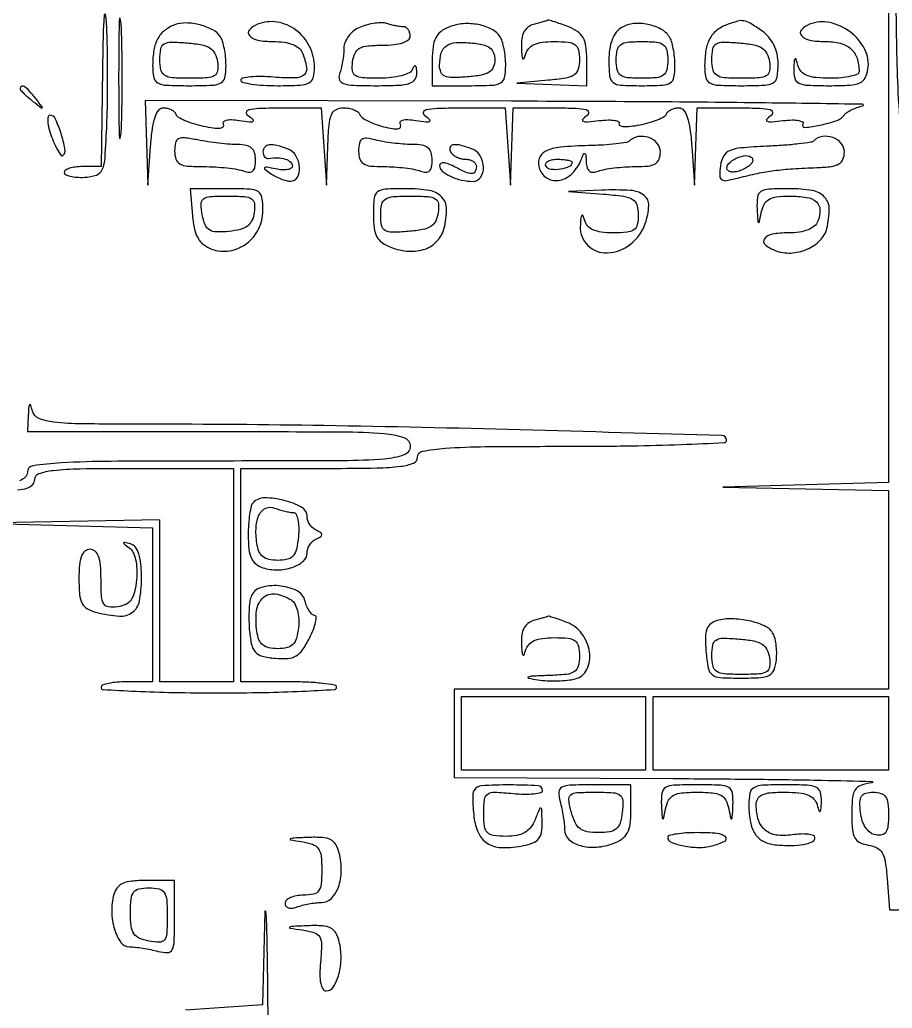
# Model space of a CAD drawing. Extents: x 23 to 255, y 40 to 184.
# Drawn here: x 40.52 to 50.55, y 95.82 to 107.18 of the extents above; entities that cross this region are included whole.
import ezdxf

# ---------------------------------------------------------------- set-up
doc = ezdxf.new("R2010")
doc.units = 0
doc.header["$MEASUREMENT"] = 0

msp = doc.modelspace()

# ---------------------------------------------------------------- linework, layer by layer
for points in [[(207.919475, 175.632891, 0.000007), (191.762556, 175.634099, 0.00002), (173.0434, 175.634494, 0.000013), (151.49745, 175.633531)], [(50.9292, 109.508497, -0.00063), (50.926167, 107.101427, -0.010876), (50.907076, 106.314987, -0.029665), (50.865764, 105.924241, -0.366772), (50.76, 105.8346, -0.383678), (50.650498, 105.933132, -0.0178), (50.612673, 106.474388, -0.008089), (50.593765, 107.524881, -0.000455), (50.5908, 110.7837, -0.000854)], [(50.5062, 107.360171), (50.5062, 101.863941), (49.55445, 101.836955), (48.6027, 101.809968), (49.55445, 101.791884), (50.5062, 101.7738), (50.5062, 100.6317), (50.5062, 99.4896), (48.0105, 99.4896), (45.5148, 99.4896), (45.5148, 98.982), (45.5148, 98.4744), (48.03165, 98.461724, -0.001358), (48.981294, 98.454362, -0.002627), (49.740834, 98.442419, -0.001819), (50.314965, 98.428285, -0.914464), (50.31585, 98.413805, 0.046359), (50.187075, 98.381882, 0.167571), (50.121683, 98.330319, 0.123085), (50.090807, 98.239017, 0.020293), (50.0832, 98.051665, 0.020511), (50.090463, 97.87469, 0.103217), (50.118415, 97.780242, 0.162018), (50.174928, 97.726946, 0.073579), (50.27355, 97.697734, -0.082798), (50.372226, 97.666528, -0.148332), (50.432962, 97.6081, -0.090757), (50.468593, 97.503812, -0.018998), (50.489914, 97.31115), (50.515929, 96.9516), (52.795264, 96.9516)], [(40.495804, 101.779932, 0.063857), (40.608, 101.802, 0.12648), (40.669532, 101.841734, 0.188641), (40.6926, 101.9007, -0.32143), (40.740689, 101.967776, -0.054088), (40.9041, 102.0041, -0.024158), (41.210295, 102.023216, -0.003511), (41.8347, 102.0276), (42.9768, 102.0276), (42.9768, 100.8009), (42.9768, 99.5742), (42.5538, 99.5742), (42.1308, 99.5742), (42.1308, 100.5048), (42.1308, 101.4354), (41.09445, 101.417208), (40.0581, 101.399016), (41.05215, 101.372223), (42.0462, 101.34543), (42.0462, 100.459815), (42.0462, 99.5742), (41.7501, 99.5742, 0.020189), (41.636608, 99.569615, 0.032598), (41.540979, 99.555562, 0.034996), (41.471245, 99.535429, 0.314762), (41.454, 99.51075, 0.398079), (41.478326, 99.485038, 0.00214), (41.85162, 99.465938, 0.007317), (42.288572, 99.451861, 0.004393), (42.8076, 99.4473, 0.004393), (43.326628, 99.451861, 0.007317), (43.76358, 99.465938, 0.00214), (44.136874, 99.485038, 0.398079), (44.1612, 99.51075, 0.367105), (44.139836, 99.535927, 0.01215), (43.999667, 99.555562, 0.017892), (43.822133, 99.569633, 0.010829), (43.6113, 99.5742), (43.0614, 99.5742), (43.0614, 100.8009), (43.0614, 102.0276), (44.0766, 102.0276, 0.004073), (44.627353, 102.032086, 0.027022), (44.90145, 102.051394, 0.062466), (45.046691, 102.088344, 0.308488), (45.0918, 102.1545, -0.360552), (45.150397, 102.225196, -0.028836), (45.40905, 102.258739, -0.015765), (45.875448, 102.277303, -0.002063), (46.8684, 102.2814, 0.003742), (47.549629, 102.286498, 0.006235), (48.123124, 102.302238, 0.001558), (48.617483, 102.323519, 0.400764), (48.645, 102.352337, 0.405901), (48.593911, 102.404901, 0.000242), (46.271154, 102.469911, 0.002868), (44.01443, 102.519028, 0.004007), (41.996307, 102.5352, -0.002736), (41.238859, 102.539345, -0.024984), (40.909829, 102.559409, -0.066069), (40.738574, 102.601827, -0.239538), (40.666317, 102.68325, 0.01159), (40.646016, 102.75417, 0.541772), (40.633917, 102.757595, 0.197309), (40.623905, 102.737588, 0.005718), (40.617814, 102.64095), (40.608, 102.4506), (42.8076, 102.4506, -0.001129), (44.230025, 102.447387, -0.018066), (44.7111, 102.427823, -0.064339), (44.936376, 102.380919, -0.319507), (45.0072, 102.2814, -0.319507), (44.936376, 102.181881, -0.064339), (44.7111, 102.134977, -0.018066), (44.230025, 102.115413, -0.001129), (42.8076, 102.1122, 0.001615), (41.568829, 102.1082, 0.012793), (40.99575, 102.08983, 0.020426), (40.670996, 102.057746, 0.373972), (40.608, 101.9853, -0.200296), (40.583038, 101.925487, -0.122766), (40.51635, 101.885895, -0.058865)], [(43.381414, 94.77315, 0.000912), (43.372576, 95.950626, 0.002848), (43.360671, 96.74296, 0.021395), (43.348442, 96.935268, 0.936619), (43.336618, 96.934785), (43.31021, 95.860469), (42.868555, 95.829484), (42.4269, 95.798499)]]:
    msp.add_lwpolyline(points, format="xyb")
for points in [[(41.47057, 106.61715), (41.454, 105.4962), (41.2425, 105.4962, 0.029678), (41.161469, 105.491386, 0.046247), (41.093128, 105.476741, 0.058466), (41.045488, 105.455447, 0.264327), (41.031, 105.429956, 0.286871), (41.04655, 105.405084, 0.054011), (41.099341, 105.386089, 0.04316), (41.174496, 105.374636, 0.026908), (41.26365, 105.373642, 0.070261), (41.401427, 105.399133, 0.216729), (41.469087, 105.462176, 0.082809), (41.50058, 105.59753, 0.005627), (41.521231, 105.993487, 0.006905), (41.528662, 106.268195, 0.004281), (41.53017, 106.590899, 0.004294), (41.526193, 106.909557, 0.007726), (41.516651, 107.170751, 0.060644), (41.503923, 107.243538, 0.827144), (41.490941, 107.242162, 0.014267), (41.47876, 107.018931, 0.0028)], [(41.65682, 106.5114, 0.001979), (41.658561, 106.071541, 0.009912), (41.665396, 105.825215, 0.86651), (41.675407, 105.824258, 0.04765), (41.686016, 105.89805, 0.00749), (41.695118, 106.177273, 0.004402), (41.69806, 106.5114, 0.004402), (41.695118, 106.845527, 0.00749), (41.686016, 107.12475, 0.04765), (41.675407, 107.198542, 0.86651), (41.665396, 107.197585, 0.009912), (41.658561, 106.951259, 0.001979)], [(43.25175, 107.132171, 0.110709), (43.159069, 107.068212, 0.390223), (43.158928, 107.002047, 0.165966), (43.254825, 106.949672, 0.042765), (43.433049, 106.9344, -0.033975), (43.558605, 106.925858, -0.060254), (43.658815, 106.899606, -0.078209), (43.730605, 106.857285, -0.129622), (43.771449, 106.800581, -0.047387), (43.817602, 106.634917, -0.26881), (43.78756, 106.552157, -0.175487), (43.686433, 106.515248, -0.020474), (43.4421, 106.524641, 0.015733), (43.29614, 106.531638, 0.026241), (43.173231, 106.527207, 0.024645), (43.080907, 106.514406, 0.360427), (43.0614, 106.49086, 0.348484), (43.081392, 106.465659, 0.019804), (43.185656, 106.445618, 0.02335), (43.322235, 106.431416, 0.01423), (43.4844, 106.4268, 0.010324), (43.741558, 106.43211, 0.105983), (43.84395, 106.458525, 0.217022), (43.892165, 106.518181, 0.063163), (43.9074, 106.6383, 0.115715), (43.851368, 106.877169, 0.116626), (43.695051, 107.06541, 0.122488), (43.477734, 107.157756, 0.136229)], [(46.42425, 107.129883, 0.103853), (46.36083, 107.098258, 0.105553), (46.315922, 107.043949, 0.085352), (46.290912, 106.965955, 0.045866), (46.286014, 106.864747, 0.010214), (46.291976, 106.771328, 0.118014), (46.303415, 106.736706, 0.602931), (46.317492, 106.737671, 0.040433), (46.334517, 106.78635, -0.115727), (46.36992, 106.853362, -0.108169), (46.43221, 106.899626, -0.075773), (46.527446, 106.926196, -0.030212), (46.663103, 106.9344, -0.022499), (46.823893, 106.927161, -0.133097), (46.902178, 106.898174, -0.186793), (46.941112, 106.839034, -0.05327), (46.953, 106.727764, -0.066329), (46.937971, 106.614972, -0.181757), (46.891734, 106.55082, -0.108167), (46.796673, 106.513819, -0.01647), (46.59345, 106.488745), (46.2339, 106.45636), (46.63575, 106.44158), (47.0376, 106.4268), (47.0376, 106.724994, 0.030606), (47.027963, 106.882285, 0.099248), (46.995206, 106.981052, 0.118891), (46.930811, 107.04952, 0.054064), (46.820593, 107.105694, 0.005931), (46.736288, 107.136607, 0.009189), (46.662736, 107.161081, 0.00412), (46.600156, 107.18007, 0.214885), (46.587943, 107.178386, -0.065352), (46.576379, 107.173086, -0.0028), (46.533405, 107.16009, -0.004751), (46.482106, 107.145419, -0.003362)], [(48.645, 107.126536, 0.077554), (48.529624, 107.060702, 0.100809), (48.451735, 106.967576, 0.083721), (48.407405, 106.837535, 0.039), (48.392495, 106.65945, 0.048804), (48.405124, 106.522512, 0.222875), (48.450869, 106.459518, 0.116655), (48.549412, 106.432046, 0.009905), (48.8142, 106.4268, 0.009769), (49.083601, 106.432064, 0.123869), (49.180121, 106.4604, 0.222514), (49.22495, 106.525806, 0.040765), (49.2372, 106.675803, 0.052863), (49.224988, 106.790982, 0.061953), (49.188893, 106.894668, 0.063804), (49.129641, 106.983898, 0.061619), (49.049176, 107.056503, 0.01386), (48.916048, 107.144352, 0.096297), (48.843427, 107.171984, 0.11243), (48.770635, 107.16817, 0.021868)], [(49.59675, 107.132171, 0.110709), (49.504069, 107.068212, 0.390223), (49.503928, 107.002047, 0.165966), (49.599825, 106.949672, 0.042765), (49.778049, 106.9344, -0.059407), (49.952272, 106.913626, -0.122526), (50.073131, 106.850523, -0.13417), (50.143615, 106.742712, -0.078229), (50.1678, 106.589081, -0.304349), (50.147586, 106.558948, -0.03985), (50.070217, 106.534219, -0.035393), (49.962922, 106.517018, -0.022053), (49.835603, 106.5114, -0.02337), (49.674712, 106.518924, -0.071706), (49.568906, 106.544439, -0.112701), (49.502337, 106.590399, -0.122222), (49.464717, 106.65945, 0.01159), (49.444416, 106.73037, 0.541772), (49.432317, 106.733795, 0.197309), (49.422305, 106.713788, 0.005718), (49.416214, 106.61715, 0.080111), (49.427596, 106.512529, 0.219781), (49.474368, 106.457104, 0.099038), (49.576994, 106.432017, 0.01058), (49.823516, 106.4268, 0.012768), (50.061514, 106.432879, 0.088279), (50.174832, 106.459074, 0.171767), (50.236003, 106.515321, 0.084139), (50.26966, 106.61715, 0.15707), (50.233052, 106.843613, 0.111883), (50.067371, 107.042448, 0.110494), (49.830225, 107.152118, 0.150266)], [(42.3, 107.12569, 0.078346), (42.184742, 107.060573, 0.101297), (42.106821, 106.967733, 0.083892), (42.062425, 106.837678, 0.03902), (42.047495, 106.65945, 0.048804), (42.060124, 106.522512, 0.222875), (42.105869, 106.459518, 0.116655), (42.204412, 106.432046, 0.009905), (42.4692, 106.4268, 0.009905), (42.733988, 106.432046, 0.116655), (42.832531, 106.459518, 0.222875), (42.878276, 106.522512, 0.048804), (42.890905, 106.65945, 0.023604), (42.885835, 106.75544, 0.022926), (42.871732, 106.851474, 0.023545), (42.851506, 106.934576, 0.074313), (42.827455, 106.986448, 0.124518), (42.73868, 107.06759, 0.05873), (42.59323, 107.124915, 0.05766), (42.433393, 107.147913, 0.096701)], [(44.43615, 107.101036, 0.067282), (44.362695, 107.059283, 0.063143), (44.301165, 106.998734, 0.066994), (44.259846, 106.928782, 0.10027), (44.2458, 106.859445, -0.025531), (44.242073, 106.786509, -0.017021), (44.230716, 106.7036, -0.017157), (44.214151, 106.623728, -0.031912), (44.194449, 106.560619, 0.189111), (44.194942, 106.494018, 0.224458), (44.240629, 106.451627, 0.068043), (44.358789, 106.431281, 0.008661), (44.617449, 106.4268, 0.010092), (44.875683, 106.432013, 0.066654), (45.002601, 106.454253, 0.168651), (45.063975, 106.50002, 0.16163), (45.085121, 106.57485, 0.021021), (45.080196, 106.631242, 0.185333), (45.068509, 106.652857, 0.449116), (45.053613, 106.650824, 0.051902), (45.035771, 106.61715, -0.185318), (44.997032, 106.575567, -0.045738), (44.908259, 106.541858, -0.039795), (44.790496, 106.518973, -0.028105), (44.655866, 106.5114, -0.014338), (44.460994, 106.516989, -0.123888), (44.378707, 106.542793, -0.231163), (44.344131, 106.597206, -0.063284), (44.345666, 106.70175, -0.072558), (44.374515, 106.799878, -0.160099), (44.427048, 106.85646, -0.104829), (44.519492, 106.884661, -0.021803), (44.690005, 106.8921, 0.025389), (44.822898, 106.898852, 0.05511), (44.922696, 106.920295, 0.084294), (44.985691, 106.953891, 0.232348), (45.007255, 106.99785, 0.071788), (45.001402, 107.038262, 0.086895), (44.984398, 107.072536, 0.100332), (44.959147, 107.09545, 0.13504), (44.929519, 107.1036, -0.033913), (44.891861, 107.106157, -0.01411), (44.841561, 107.114472, -0.013884), (44.787997, 107.126438, -0.017454), (44.739169, 107.14061, 0.080479), (44.682671, 107.14954, 0.031515), (44.603681, 107.144252, 0.030191), (44.517301, 107.127619, 0.032993)], [(45.45135, 107.100175, 0.069844), (45.358834, 107.04744, 0.111221), (45.300982, 106.977591, 0.087183), (45.27027, 106.87698, 0.030595), (45.261, 106.725626), (45.261, 106.4268), (45.684, 106.4268, 0.009905), (45.948788, 106.432046, 0.116655), (46.047331, 106.459518, 0.222875), (46.093076, 106.522512, 0.048804), (46.105705, 106.65945, 0.023604), (46.100635, 106.75544, 0.022926), (46.086532, 106.851474, 0.023545), (46.066306, 106.934576, 0.074313), (46.042255, 106.986448, 0.127402), (45.943542, 107.07565, 0.072943), (45.791005, 107.128883, 0.067503), (45.616057, 107.138574, 0.074927)], [(47.43945, 107.096132, 0.099126), (47.376162, 107.040453, 0.069576), (47.329475, 106.957522, 0.057497), (47.300831, 106.849385, 0.036034), (47.2914, 106.718696, 0.024903), (47.300542, 106.53526, 0.207159), (47.340134, 106.464166, 0.152683), (47.425999, 106.432717, 0.012019), (47.6721, 106.4268, 0.012281), (47.905446, 106.432532, 0.125895), (47.996969, 106.460803, 0.214369), (48.039914, 106.523793, 0.045432), (48.051505, 106.65945, 0.023604), (48.046435, 106.75544, 0.022926), (48.032332, 106.851474, 0.023545), (48.012106, 106.934576, 0.074313), (47.988055, 106.986448, 0.123361), (47.889046, 107.077359, 0.075135), (47.738908, 107.131708, 0.073647), (47.575968, 107.139911, 0.107206)], [(42.792334, 106.70175, -0.064285), (42.793663, 106.597015, -0.232738), (42.758539, 106.542583, -0.121927), (42.674871, 106.516906, -0.013777), (42.475084, 106.5114, -0.015495), (42.273047, 106.517663, -0.125554), (42.185567, 106.545857, -0.203325), (42.143422, 106.60641, -0.05176), (42.1308, 106.728007, -0.04443), (42.141721, 106.85067, -0.216483), (42.180363, 106.906672, -0.140733), (42.259925, 106.927904, -0.015936), (42.44805, 106.918357, -0.024614), (42.612332, 106.896579, -0.09543), (42.707611, 106.859482, -0.139488), (42.762733, 106.798139, -0.078602)], [(47.9682, 106.7229, -0.050766), (47.956469, 106.607656, -0.189121), (47.91744, 106.547657, -0.13443), (47.838388, 106.518533, -0.021436), (47.6721, 106.5114, -0.021436), (47.505812, 106.518533, -0.13443), (47.42676, 106.547657, -0.189121), (47.387731, 106.607656, -0.050766), (47.376, 106.7229, -0.050766), (47.387731, 106.838144, -0.189121), (47.42676, 106.898143, -0.13443), (47.505812, 106.927267, -0.021436), (47.6721, 106.9344, -0.021436), (47.838388, 106.927267, -0.13443), (47.91744, 106.898143, -0.189121), (47.956469, 106.838144, -0.050766)], [(49.137334, 106.70175, -0.064285), (49.138663, 106.597015, -0.232738), (49.103539, 106.542583, -0.121927), (49.019871, 106.516906, -0.013777), (48.820084, 106.5114, -0.015495), (48.618047, 106.517663, -0.125554), (48.530567, 106.545857, -0.203325), (48.488422, 106.60641, -0.05176), (48.4758, 106.728007, -0.04443), (48.486721, 106.85067, -0.216483), (48.525363, 106.906672, -0.140733), (48.604925, 106.927904, -0.015936), (48.79305, 106.918357, -0.024614), (48.957332, 106.896579, -0.09543), (49.052611, 106.859482, -0.139488), (49.107733, 106.798139, -0.078602)], [(45.9801, 106.7229, -0.098171), (45.963297, 106.638147, -0.158097), (45.916012, 106.582576, -0.095417), (45.825186, 106.548191, -0.022274), (45.66285, 106.527443, -0.017258), (45.492009, 106.519226, -0.103635), (45.405166, 106.536196, -0.199781), (45.36118, 106.580936, -0.095928), (45.3456, 106.661393, -0.068457), (45.365083, 106.803028, -0.177305), (45.424433, 106.885399, -0.138114), (45.534766, 106.922082, -0.036048), (45.723259, 106.917259, -0.033932), (45.847124, 106.896573, -0.103991), (45.9237, 106.86047, -0.142838), (45.965484, 106.80426, -0.089107)], [(40.5234, 106.394859, 0.184603), (40.530265, 106.376898, 0.013803), (40.56689, 106.338193, 0.017649), (40.614734, 106.293613, 0.012436), (40.67145, 106.246809, 0.001576), (40.767006, 106.172354, 0.377591), (40.7772, 106.173, 0.377591), (40.777846, 106.183194, 0.001576), (40.703391, 106.27875, 0.017685), (40.628023, 106.368152, 0.065617), (40.571951, 106.415761, 0.241985), (40.539761, 106.418928, 0.307699)], [(41.97725, 105.77115), (41.992899, 105.2847), (42.023971, 105.72885, -0.01593), (42.04442, 105.929231, -0.046295), (42.075597, 106.064775, -0.077758), (42.11718, 106.14587, -0.239895), (42.170471, 106.173, -0.059647), (42.21671, 106.167464, -0.059859), (42.260277, 106.151171, -0.065709), (42.294781, 106.127123, -0.117583), (42.3141, 106.098689, 0.17381), (42.34187, 106.066175, 0.027718), (42.417892, 106.028101, 0.027887), (42.516432, 105.99178, 0.021198), (42.627834, 105.962742, 0.017428), (42.744861, 105.941719, 0.056769), (42.823465, 105.939402, 0.165049), (42.859174, 105.954968, 0.361104), (42.863044, 105.982532, -0.29334), (42.863531, 106.011017, -0.186931), (42.891556, 106.030747, -0.07433), (42.9537, 106.036697, -0.026317), (43.04281, 106.027256, 0.008051), (43.162362, 106.010155, 0.151695), (43.199245, 106.01668, 0.52438), (43.201728, 106.035873, 0.029266), (43.146, 106.080481, -0.254229), (43.126363, 106.120479, -0.330787), (43.151212, 106.15118, -0.054563), (43.264585, 106.167436, -0.007678), (43.501129, 106.171705), (43.983158, 106.173), (44.014229, 105.72885), (44.045301, 105.2847), (44.06095, 105.72885, -0.011626), (44.075201, 105.972294, -0.074903), (44.103358, 106.091876, -0.170383), (44.154986, 106.150943, -0.129458), (44.23875, 106.173, -0.045113), (44.302873, 106.167203, -0.052579), (44.361552, 106.149986, -0.060468), (44.406633, 106.124696, -0.149411), (44.4291, 106.094655, 0.15689), (44.455429, 106.060502, 0.032976), (44.521064, 106.021437, 0.031561), (44.606602, 105.984478, 0.025353), (44.702568, 105.955417, 0.018759), (44.805414, 105.933943, 0.072929), (44.870277, 105.932469, 0.238691), (44.896109, 105.949821, 0.272528), (44.895479, 105.979241, -0.260159), (44.894111, 106.009917, -0.213782), (44.91987, 106.030965, -0.080693), (44.980998, 106.037272, -0.024996), (45.07321, 106.027256, 0.008051), (45.192762, 106.010155, 0.151695), (45.229645, 106.01668, 0.52438), (45.232128, 106.035873, 0.029266), (45.1764, 106.080481, -0.302176), (45.161105, 106.120223, -0.289085), (45.191744, 106.15105, -0.048566), (45.317866, 106.167355, -0.007261), (45.573829, 106.171705), (46.098158, 106.173), (46.129229, 105.72885), (46.160301, 105.2847), (46.17595, 105.72885), (46.1916, 106.173), (46.67805, 106.171705, -0.007692), (46.915566, 106.167417, -0.0534), (47.03058, 106.151194, -0.322693), (47.056276, 106.120667, -0.264145), (47.0376, 106.08111, 0.052908), (46.989875, 106.039343, 0.528003), (46.994838, 106.017703, 0.11563), (47.044497, 106.010526, 0.00866), (47.181182, 106.024798, -0.021678), (47.282117, 106.032687, -0.046739), (47.359861, 106.028114, -0.090978), (47.403686, 106.012925, -0.425535), (47.409627, 105.989766, 0.459063), (47.416409, 105.968382, 0.086639), (47.461939, 105.957719, 0.042999), (47.542437, 105.960032, 0.019481), (47.646744, 105.976184, 0.021056), (47.755705, 106.002237, 0.02781), (47.852182, 106.035542, 0.027579), (47.926759, 106.070939, 0.175607), (47.9541, 106.10181, -0.119968), (47.973387, 106.129059, -0.064059), (48.007923, 106.152088, -0.05807), (48.051488, 106.167702, -0.057097), (48.097729, 106.173, -0.239895), (48.15102, 106.14587, -0.077758), (48.192603, 106.064775, -0.046295), (48.22378, 105.929231, -0.01593), (48.244229, 105.72885), (48.275301, 105.2847), (48.29095, 105.72885), (48.3066, 106.173), (48.79305, 106.171705, -0.007692), (49.030566, 106.167417, -0.0534), (49.14558, 106.151194, -0.322693), (49.171276, 106.120667, -0.264145), (49.1526, 106.08111, 0.052908), (49.104875, 106.039343, 0.528003), (49.109838, 106.017703, 0.11563), (49.159497, 106.010526, 0.00866), (49.296182, 106.024798, -0.023191), (49.396926, 106.032366, -0.050747), (49.474015, 106.026744, -0.10284), (49.516288, 106.0099, -0.405293), (49.521744, 105.985101, 0.612609), (49.544942, 105.946897, 0.036421), (49.717185, 105.9724, 0.027095), (49.914624, 106.027891, 0.161973), (49.9986, 106.091639, -0.100341), (50.026029, 106.118261, -0.028311), (50.078177, 106.147694, -0.027321), (50.142227, 106.174971, -0.025793), (50.2101, 106.1957, 0.877949), (50.208099, 106.213015, 0.00047), (49.093248, 106.228438, 0.001689), (47.772929, 106.241001, 0.000951), (46.17045, 106.247786), (41.9616, 106.2576)], [(40.886477, 105.837829, 0.015944), (40.92527, 105.744204, 0.029321), (40.963594, 105.671183, 0.034094), (40.996985, 105.623419, 0.445951), (41.016189, 105.622389, 0.248764), (41.039836, 105.699443, 0.029739), (40.994363, 105.878034, 0.029121), (40.928642, 106.048993, 0.294486), (40.867537, 106.0884, 0.356589), (40.845379, 106.070295, 0.069137), (40.841899, 106.014795, 0.046309), (40.855612, 105.933941, 0.025098)], [(42.3, 105.675975, 0.080977), (42.315279, 105.58225, 0.189897), (42.360148, 105.52882, 0.106976), (42.449995, 105.502614, 0.017666), (42.631481, 105.4962, -0.013799), (42.768203, 105.492426, -0.013682), (42.904898, 105.481116, -0.013659), (43.023775, 105.464699, -0.050508), (43.096781, 105.444849, 0.076984), (43.158437, 105.43153, 0.207384), (43.199665, 105.446575, 0.16083), (43.223558, 105.491048, 0.043546), (43.2306, 105.571749, 0.066454), (43.219404, 105.655613, 0.145948), (43.18561, 105.710087, 0.132085), (43.124816, 105.740436, 0.050135), (43.029675, 105.75, -0.019329), (42.933974, 105.753701, -0.008961), (42.810112, 105.765532, -0.008862), (42.680281, 105.782621, -0.0122), (42.564375, 105.802875, 0.019129), (42.415748, 105.82673, 0.143067), (42.346032, 105.815242, 0.22855), (42.310714, 105.771017, 0.056187)], [(44.415, 105.675267, 0.075641), (44.428904, 105.583882, 0.180517), (44.470306, 105.530447, 0.115902), (44.551202, 105.50331, 0.023225), (44.704181, 105.4962, -0.015647), (44.824711, 105.492427, -0.014556), (44.947724, 105.481116, -0.014716), (45.056439, 105.464659, -0.046719), (45.127181, 105.444849, 0.076984), (45.188837, 105.43153, 0.207384), (45.230065, 105.446575, 0.16083), (45.253958, 105.491048, 0.043546), (45.261, 105.571749, 0.069772), (45.248805, 105.658711, 0.160164), (45.212108, 105.712783, 0.126859), (45.143691, 105.742075, 0.036815), (45.02835, 105.751155, -0.017627), (44.925397, 105.755298, -0.011811), (44.808126, 105.766956, -0.011903), (44.69492, 105.783661, -0.022884), (44.60535, 105.803322, 0.036755), (44.506906, 105.822088, 0.178633), (44.452608, 105.808877, 0.199953), (44.423497, 105.764821, 0.047336)], [(47.529867, 105.791067, -0.160468), (47.494922, 105.77344, -0.009131), (47.373604, 105.757494, -0.013216), (47.225904, 105.744761, -0.009261), (47.059039, 105.737907, 0.017453), (46.734319, 105.719239, 0.088432), (46.560162, 105.671276, 0.212369), (46.489217, 105.588257, 0.165235), (46.493886, 105.468286, 0.176543), (46.588621, 105.359374, 0.185775), (46.728901, 105.339883, 0.143207), (46.874656, 105.422137, 0.102559), (46.975936, 105.5808, -0.01404), (47.001365, 105.642347, -0.438556), (47.015352, 105.647049, -0.252912), (47.026124, 105.630357, -0.008791), (47.030921, 105.550599, 0.058962), (47.041797, 105.483321, 0.163309), (47.068591, 105.444309, 0.180356), (47.11145, 105.431597, 0.074605), (47.171419, 105.444849, -0.046719), (47.242161, 105.464659, -0.014716), (47.350876, 105.481116, -0.014556), (47.473889, 105.492427, -0.015647), (47.594419, 105.4962, 0.023592), (47.744257, 105.503274, 0.109191), (47.826302, 105.529725, 0.175722), (47.868853, 105.580913, 0.086621), (47.8836, 105.6654, 0.17939), (47.847141, 105.76375, 0.130594), (47.750073, 105.83031, 0.124866), (47.629182, 105.841574, 0.158779)], [(49.647143, 105.793343, -0.162292), (49.612707, 105.776126, -0.006372), (49.470662, 105.757685, -0.010725), (49.299478, 105.74139, -0.007311), (49.104293, 105.729893, 0.009479), (48.807799, 105.711137, 0.079411), (48.677833, 105.679247, 0.17265), (48.610338, 105.617489, 0.087053), (48.574223, 105.50634, 0.030413), (48.565034, 105.391258, 0.258223), (48.588427, 105.347031, 0.194103), (48.643999, 105.33603, 0.017314), (48.785723, 105.368115, -0.013306), (48.999211, 105.418249, -0.018459), (49.192994, 105.450941, -0.016334), (49.405778, 105.471764, -0.007717), (49.68135, 105.485403, 0.020773), (49.847047, 105.497947, 0.100076), (49.936444, 105.527234, 0.171413), (49.982393, 105.580135, 0.094194), (49.9986, 105.6654, 0.17941), (49.962332, 105.763221, 0.128599), (49.865507, 105.830164, 0.123863), (49.745313, 105.842546, 0.161785)], [(43.3152, 105.6654, 0.075146), (43.319972, 105.633828, 0.101574), (43.333838, 105.608594, 0.119953), (43.354486, 105.593631, 0.137085), (43.37865, 105.590818, -0.045086), (43.483457, 105.597798, -0.070576), (43.572456, 105.58302, -0.099156), (43.63222, 105.550128, -0.220999), (43.6536, 105.50412, -0.260791), (43.639016, 105.478061, -0.092441), (43.597685, 105.46222, -0.062559), (43.536192, 105.45873, -0.036889), (43.46325, 105.469159, 0.006582), (43.360151, 105.490336, 0.214785), (43.335946, 105.484574, 0.486525), (43.335812, 105.468563, 0.013313), (43.3998, 105.420234, 0.033547), (43.456146, 105.385441, 0.027449), (43.520487, 105.355837, 0.028279), (43.582915, 105.335163, 0.062835), (43.63245, 105.328295, 0.279407), (43.71074, 105.374448, 0.14318), (43.735229, 105.490034, 0.112605), (43.694503, 105.621731, 0.171711), (43.604381, 105.698649, 0.028084), (43.475751, 105.739888, 0.092405), (43.387201, 105.74608, 0.183911), (43.335814, 105.719443, 0.184246)], [(45.4725, 105.6654, 0.08825), (45.501462, 105.633012, 0.053305), (45.545237, 105.605651, 0.051278), (45.596183, 105.587075, 0.061875), (45.646693, 105.5808, -0.067639), (45.693291, 105.574467, -0.08433), (45.73279, 105.555949, -0.09965), (45.759204, 105.528461, -0.142666), (45.7686, 105.4962, -0.127015), (45.753723, 105.43858, -0.275929), (45.715657, 105.416431, -0.104815), (45.643548, 105.432582, -0.015548), (45.509238, 105.499177, 0.033065), (45.444384, 105.528551, 0.076129), (45.392112, 105.539541, 0.146649), (45.35903, 105.531586, 0.266988), (45.3456, 105.508228, 0.223229), (45.37542, 105.444764, 0.063821), (45.4697, 105.385022, 0.055453), (45.597675, 105.341679, 0.053992), (45.733219, 105.327, 0.255942), (45.818791, 105.373874, 0.152608), (45.85009, 105.488902, 0.123478), (45.811985, 105.61997, 0.170562), (45.719381, 105.698649, 0.027589), (45.58739, 105.74111, 0.097798), (45.49903, 105.746516, 0.29967), (45.465187, 105.717061, 0.209456)], [(46.8684, 105.547551, -0.291414), (46.836134, 105.496891, -0.069655), (46.736137, 105.466236, -0.0667), (46.62772, 105.463506, -0.231296), (46.570016, 105.499895, -0.214542), (46.565991, 105.530475, -0.177225), (46.585872, 105.557034, -0.099152), (46.630948, 105.575025, -0.045552), (46.694207, 105.5808, -0.017964), (46.760979, 105.5784, -0.029198), (46.817231, 105.571033, -0.029196), (46.858881, 105.560532, -0.327354)], [(48.861019, 105.476738, -0.042322), (48.80184, 105.449911, -0.052794), (48.743187, 105.435836, -0.062275), (48.693535, 105.435555, -0.168224), (48.662255, 105.450745, -0.362529), (48.656809, 105.511219, -0.109131), (48.729828, 105.57892, -0.082767), (48.840518, 105.621225, -0.19063), (48.926775, 105.605811, -0.207458), (48.944266, 105.580683, -0.16913), (48.93978, 105.54792, -0.099698), (48.910647, 105.511142, -0.048021)], [(42.505247, 104.930827, 0.031166), (42.528636, 104.777941, 0.076926), (42.569311, 104.672341, 0.097955), (42.632792, 104.59945, 0.07632), (42.724853, 104.548358, 0.128859), (42.93156, 104.528034, 0.121743), (43.126677, 104.610664, 0.117744), (43.265441, 104.7776, 0.11528), (43.3152, 104.99055, 0.039265), (43.30323, 105.142744, 0.221667), (43.258867, 105.208536, 0.126039), (43.16335, 105.237091, 0.009936), (42.896245, 105.2424), (42.477289, 105.2424)], [(44.5842, 104.944206, 0.030406), (44.593587, 104.789984, 0.093575), (44.625166, 104.690785, 0.11663), (44.686008, 104.622389, 0.062144), (44.786621, 104.569052, 0.073417), (44.992801, 104.523649, 0.103537), (45.178668, 104.549114, 0.120596), (45.31906, 104.641602, 0.126247), (45.397949, 104.78702, 0.060113), (45.426084, 105.009445, 0.193082), (45.37233, 105.145715, 0.163876), (45.231229, 105.220747, 0.040991), (44.967555, 105.2424, 0.01183), (44.71827, 105.236501, 0.154659), (44.63254, 105.204798, 0.206692), (44.593119, 105.132991, 0.023609)], [(47.22795, 105.180216, -0.013082), (47.461321, 105.155656, -0.101524), (47.564325, 105.119987, -0.190803), (47.613601, 105.056233, -0.070347), (47.6298, 104.941665, -0.053123), (47.617927, 104.830227, -0.186809), (47.579011, 104.771042, -0.133233), (47.500746, 104.74204, -0.022496), (47.339903, 104.7348, -0.030212), (47.204246, 104.743004, -0.075773), (47.10901, 104.769574, -0.108169), (47.04672, 104.815838, -0.115727), (47.011317, 104.88285, 0.03598), (46.994037, 104.933707, 0.601619), (46.9801, 104.934938, 0.123794), (46.968772, 104.901798, 0.009749), (46.962814, 104.808117, 0.214292), (47.049812, 104.589143, 0.207297), (47.273065, 104.504698, 0.156333), (47.539548, 104.604196, 0.142928), (47.710092, 104.843406, 0.069699), (47.750733, 105.047826, 0.249511), (47.69678, 105.164864, 0.149432), (47.540277, 105.222549, 0.02328), (47.2068, 105.225856), (46.8261, 105.211902)], [(48.994921, 105.00975, 0.002047), (49.002413, 104.870047, 0.200802), (49.010929, 104.852595, 0.574721), (49.020779, 104.85589, 0.00362), (49.043105, 104.96745, -0.070086), (49.075735, 105.062644, -0.142602), (49.129367, 105.119816, -0.10539), (49.21737, 105.149374, -0.028515), (49.364991, 105.1578, -0.037653), (49.564408, 105.142761, -0.143398), (49.676394, 105.090669, -0.21374), (49.717527, 105.000839, -0.093942), (49.693723, 104.869334, -0.128539), (49.652752, 104.812197, -0.078891), (49.581084, 104.769666, -0.060682), (49.480926, 104.743353, -0.033936), (49.355049, 104.7348, 0.039286), (49.168343, 104.720107, 0.193628), (49.079522, 104.666915, 0.401296), (49.087294, 104.599368, 0.081828), (49.201623, 104.532427, 0.103181), (49.381206, 104.503303, 0.089785), (49.567289, 104.545688, 0.095203), (49.717844, 104.64712, 0.136383), (49.79696, 104.786267, 0.059881), (49.825262, 105.009186, 0.193051), (49.771595, 105.145629, 0.164132), (49.630548, 105.220731, 0.041003), (49.366755, 105.2424, 0.0115), (49.129356, 105.236939, 0.128981), (49.040005, 105.20905, 0.225157), (49.000153, 105.146709, 0.043861)], [(43.215334, 104.96745, -0.074044), (43.187869, 104.875041, -0.124595), (43.136991, 104.812717, -0.099604), (43.053637, 104.773506, -0.036053), (42.924084, 104.75139, -0.029075), (42.779408, 104.745765, -0.135297), (42.700073, 104.769286, -0.161221), (42.65159, 104.827562, -0.046369), (42.618566, 104.94174, -0.04092), (42.605001, 105.067919, -0.244144), (42.633091, 105.125536, -0.147424), (42.707922, 105.152471, -0.013195), (42.909816, 105.1578, -0.014732), (43.101425, 105.152153, -0.125215), (43.182793, 105.126263, -0.230061), (43.217003, 105.07186, -0.062627)], [(45.330334, 104.96745, -0.078602), (45.300733, 104.871061, -0.139488), (45.245611, 104.809718, -0.09543), (45.150332, 104.772621, -0.024614), (44.98605, 104.750843, -0.015936), (44.797925, 104.741296, -0.140733), (44.718363, 104.762528, -0.216483), (44.679721, 104.81853, -0.04443), (44.6688, 104.941193, -0.05176), (44.681422, 105.06279, -0.203325), (44.723567, 105.123343, -0.125554), (44.811047, 105.151537, -0.015495), (45.013084, 105.1578, -0.013777), (45.212871, 105.152294, -0.121927), (45.296539, 105.126617, -0.232738), (45.331663, 105.072185, -0.064285)], [(43.2024, 101.6328, 0.140573), (43.180401, 101.593107, 0.019373), (43.162568, 101.499379, 0.020971), (43.150126, 101.383926, 0.016354), (43.146, 101.257801, 0.025517), (43.154151, 101.098188, 0.081309), (43.181947, 100.99548, 0.11835), (43.233841, 100.928914, 0.091678), (43.3152, 100.8855, 0.080074), (43.482869, 100.860584, 0.07692), (43.652357, 100.888949, 0.093584), (43.778381, 100.958778, 0.223145), (43.8228, 101.053351, -0.082582), (43.83067, 101.100676, -0.06121), (43.853864, 101.148465, -0.060887), (43.888112, 101.189479, -0.079367), (43.92855, 101.21685, 0.029131), (43.979942, 101.244584, 0.260055), (43.992, 101.2662, 0.260055), (43.979942, 101.287816, 0.029131), (43.92855, 101.31555, -0.076736), (43.888113, 101.342613, -0.060543), (43.853864, 101.382711, -0.061408), (43.830665, 101.429151, -0.085362), (43.8228, 101.474883, 0.274365), (43.760283, 101.580236, 0.062693), (43.559337, 101.659211, 0.060759), (43.336552, 101.687857, 0.200604)], [(43.665879, 101.52, -0.289007), (43.695985, 101.501013, -0.060738), (43.71674, 101.439233, -0.04637), (43.726558, 101.35042, -0.028396), (43.72241, 101.24505, -0.028459), (43.699832, 101.098658, -0.126565), (43.661387, 101.021396, -0.161027), (43.595937, 100.982343, -0.054719), (43.4844, 100.9701, -0.051798), (43.382421, 100.980693, -0.120685), (43.313636, 101.013684, -0.126539), (43.26985, 101.073533, -0.059858), (43.24506, 101.166603, -0.047966), (43.23648, 101.357621, -0.10475), (43.273935, 101.49858, -0.177153), (43.349642, 101.569346, -0.194243), (43.449732, 101.571078, 0.018103), (43.506783, 101.551523, 0.015489), (43.568132, 101.535004, 0.015765), (43.624853, 101.523475, 0.042275)], [(41.777526, 101.115719, -0.128442), (41.820936, 101.064444, -0.055025), (41.850848, 100.979099, -0.046618), (41.865423, 100.870979, -0.034018), (41.862126, 100.749728, -0.030449), (41.839437, 100.605539, -0.097568), (41.800707, 100.516788, -0.130594), (41.738579, 100.463916, -0.076218), (41.64435, 100.435466, -0.064285), (41.539615, 100.434137, -0.232738), (41.485183, 100.469261, -0.121927), (41.459506, 100.552929, -0.013777), (41.454, 100.752716, 0.019691), (41.447574, 100.91581, 0.068704), (41.425054, 101.018469, 0.128696), (41.385195, 101.075606, 0.178275), (41.3271, 101.097, 0.176113), (41.269206, 101.075956, 0.128996), (41.229319, 101.019719, 0.069765), (41.206694, 100.919033, 0.020436), (41.2002, 100.760212, 0.021089), (41.207977, 100.575913, 0.100622), (41.23744, 100.475314, 0.147028), (41.297694, 100.414094, 0.063958), (41.405009, 100.37202, 0.042477), (41.665589, 100.3297, 0.180243), (41.814835, 100.372706, 0.18854), (41.895568, 100.501226, 0.047079), (41.9193, 100.752709, 0.020445), (41.912267, 100.924644, 0.055151), (41.888978, 101.044472, 0.086928), (41.849392, 101.121338, 0.165312), (41.7924, 101.159841, 0.007205), (41.724922, 101.17722, 0.388816), (41.714258, 101.171339, 0.325236), (41.71828, 101.158507, 0.006345)], [(43.179684, 100.555154, 0.062432), (43.163833, 100.490855, 0.017754), (43.155439, 100.388086, 0.017588), (43.154165, 100.270369, 0.01779), (43.161189, 100.153304, 0.030084), (43.185951, 99.995509, 0.136867), (43.229117, 99.914161, 0.14459), (43.306775, 99.869313, 0.034941), (43.454698, 99.844428, 0.039568), (43.600827, 99.841838, 0.118172), (43.695815, 99.87087, 0.111411), (43.770537, 99.941011, 0.033103), (43.850064, 100.077078, 0.019999), (43.89469, 100.176276, 0.038035), (43.921099, 100.259659, 0.054497), (43.928231, 100.317925, 0.418002), (43.910783, 100.3356, -0.192504), (43.881477, 100.347317, -0.055891), (43.849585, 100.385302, -0.047298), (43.820238, 100.440028, -0.035496), (43.798287, 100.5048, 0.220653), (43.700972, 100.62268, 0.09153), (43.496775, 100.677827, 0.092903), (43.288727, 100.6561, 0.232841)], [(43.639224, 100.515475, -0.128667), (43.68134, 100.470255, -0.058144), (43.711439, 100.394407, -0.050883), (43.726617, 100.300323, -0.043008), (43.723824, 100.19952, -0.037039), (43.700032, 100.074259, -0.128935), (43.659575, 100.003304, -0.146835), (43.592926, 99.9665, -0.05329), (43.4844, 99.9549, -0.051798), (43.382421, 99.965493, -0.120685), (43.313636, 99.998484, -0.126539), (43.26985, 100.058333, -0.059858), (43.24506, 100.151403, -0.064739), (43.242298, 100.392719, -0.178669), (43.318314, 100.541828, -0.228865), (43.456854, 100.58404, -0.103057)], [(46.42425, 100.277283, 0.103853), (46.36083, 100.245658, 0.105553), (46.315922, 100.191349, 0.085352), (46.290912, 100.113355, 0.045866), (46.286014, 100.012147, 0.010214), (46.291976, 99.918728, 0.118014), (46.303415, 99.884106, 0.602931), (46.317492, 99.885071, 0.040433), (46.334517, 99.93375, -0.115727), (46.36992, 100.000762, -0.108169), (46.43221, 100.047026, -0.075773), (46.527446, 100.073596, -0.030212), (46.663103, 100.0818, -0.022443), (46.824999, 100.074529, -0.135963), (46.90286, 100.04522, -0.187036), (46.941425, 99.985147, -0.050268), (46.953, 99.8703, -0.058928), (46.939105, 99.752809, -0.19695), (46.894627, 99.691079, -0.11599), (46.802301, 99.659809, -0.015096), (46.59345, 99.646124, 0.002987), (46.410273, 99.638571, 0.087654), (46.364898, 99.628326, 0.742582), (46.366172, 99.61608, 0.010415), (46.476772, 99.597218, 0.025179), (46.583426, 99.586762, 0.018062), (46.703208, 99.585412, 0.018308), (46.817627, 99.592453, 0.036974), (46.906562, 99.607902, 0.224752), (47.039203, 99.716943, 0.148091), (47.068547, 99.91577, 0.122357), (46.981551, 100.126799, 0.144226), (46.810098, 100.257084, 0.006231), (46.729817, 100.286467, 0.009618), (46.659653, 100.309653, 0.004497), (46.60009, 100.327488, 0.213728), (46.587943, 100.325786, -0.065352), (46.576379, 100.320486, -0.0028), (46.533405, 100.30749, -0.004751), (46.482106, 100.292819, -0.003362)], [(48.534567, 100.277984, 0.104634), (48.462078, 100.240983, 0.136775), (48.419125, 100.180623, 0.084884), (48.401758, 100.083672, 0.022751), (48.407667, 99.926645, 0.023195), (48.433038, 99.731801, 0.187974), (48.479057, 99.656315, 0.150625), (48.569358, 99.623076, 0.013426), (48.8142, 99.6165, 0.01414), (49.036518, 99.622788, 0.107193), (49.137024, 99.650618, 0.186486), (49.189878, 99.711079, 0.061673), (49.216816, 99.828, 0.031282), (49.22041, 99.916241, 0.029064), (49.213181, 100.006466, 0.030301), (49.197192, 100.085899, 0.080674), (49.173668, 100.138543, 0.146726), (49.078902, 100.218071, 0.048039), (48.903461, 100.274429, 0.047211), (48.70562, 100.298378, 0.072515)], [(49.137334, 99.84915, -0.064285), (49.138663, 99.744415, -0.232738), (49.103539, 99.689983, -0.121927), (49.019871, 99.664306, -0.013777), (48.820084, 99.6588, -0.015495), (48.618047, 99.665063, -0.125554), (48.530567, 99.693257, -0.203325), (48.488422, 99.75381, -0.05176), (48.4758, 99.875407, -0.04443), (48.486721, 99.99807, -0.216483), (48.525363, 100.054072, -0.140733), (48.604925, 100.075304, -0.015936), (48.79305, 100.065757, -0.024614), (48.957332, 100.043979, -0.09543), (49.052611, 100.006882, -0.139488), (49.107733, 99.945539, -0.078602)], [(45.741366, 98.32635, 0.117669), (45.729183, 98.286436, 0.018133), (45.727037, 98.203019, 0.01939), (45.731994, 98.102593, 0.015759), (45.744853, 97.9956, 0.080229), (45.802597, 97.8161, 0.152345), (45.907658, 97.708556, 0.125362), (46.071366, 97.667575, 0.04622), (46.31008, 97.690685, 0.047577), (46.419125, 97.72251, 0.128407), (46.483594, 97.769957, 0.128888), (46.516497, 97.842744, 0.048101), (46.524638, 97.955512, 0.002361), (46.520243, 98.108118, 0.298432), (46.509754, 98.123013, 0.409207), (46.495556, 98.117017, 0.003039), (46.442764, 97.98795, -0.067519), (46.392392, 97.899364, -0.100259), (46.325443, 97.840752, -0.087983), (46.234205, 97.808094, -0.042079), (46.109726, 97.7976, -0.030169), (45.9638, 97.806413, -0.170788), (45.895004, 97.840408, -0.16655), (45.861701, 97.910517, -0.028356), (45.8532, 98.060286, -0.027082), (45.861928, 98.221303, -0.219609), (45.898998, 98.283054, -0.161279), (45.977281, 98.305393, -0.013315), (46.1916, 98.2907, 0.018125), (46.321337, 98.283059, 0.030261), (46.430595, 98.287204, 0.031602), (46.51103, 98.300317, 0.349806), (46.53, 98.324114, 0.397751), (46.4783, 98.378823, 0.013425), (46.154208, 98.388446, 0.014565), (45.829125, 98.379897, 0.251317)], [(46.730478, 98.19945, -0.01484), (46.750099, 98.116459, -0.011253), (46.766844, 98.024424, -0.011405), (46.778651, 97.937275, -0.025879), (46.782645, 97.870917, 0.212195), (46.832098, 97.762096, 0.114746), (46.963853, 97.690533, 0.087133), (47.148745, 97.672869, 0.071307), (47.342779, 97.716452, 0.062144), (47.443392, 97.769789, 0.11663), (47.504234, 97.838185, 0.093575), (47.535813, 97.937384, 0.030406), (47.5452, 98.091606), (47.5452, 98.3898), (47.112333, 98.3898, 0.007929), (46.844542, 98.385553, 0.108098), (46.750537, 98.361842, 0.281318), (46.716811, 98.308037, 0.068425)], [(47.445069, 98.07255, -0.041901), (47.420435, 97.949965, -0.147464), (47.377179, 97.883199, -0.14018), (47.302779, 97.849568, -0.036518), (47.170587, 97.8399, -0.042342), (47.04208, 97.850802, -0.119222), (46.95981, 97.886226, -0.121825), (46.903858, 97.954794, -0.045193), (46.860653, 98.07255, -0.029005), (46.831189, 98.215458, -0.258816), (46.853055, 98.273344, -0.165981), (46.921923, 98.300384, -0.011293), (47.135136, 98.3052, -0.013906), (47.340842, 98.299478, -0.148143), (47.418591, 98.271118, -0.226863), (47.450564, 98.209809, -0.037291)], [(47.895121, 98.15715, 0.002047), (47.902613, 98.017447, 0.200802), (47.911129, 97.999995, 0.574721), (47.920979, 98.00329, 0.00362), (47.943305, 98.11485, -0.073976), (47.977659, 98.212602, -0.151781), (48.034579, 98.269351, -0.099469), (48.131438, 98.297658, -0.021517), (48.3066, 98.3052, -0.021517), (48.481762, 98.297658, -0.099469), (48.578621, 98.269351, -0.151781), (48.635541, 98.212602, -0.073976), (48.669895, 98.11485, 0.00362), (48.692221, 98.00329, 0.574721), (48.702071, 97.999995, 0.200802), (48.710587, 98.017447, 0.002047), (48.718079, 98.15715, 0.047093), (48.711913, 98.295185, 0.233472), (48.669448, 98.357594, 0.119786), (48.573569, 98.384765, 0.009429), (48.3066, 98.3898, 0.009429), (48.039631, 98.384765, 0.119786), (47.943752, 98.357594, 0.233472), (47.901287, 98.295185, 0.047093)], [(48.900095, 98.15715, 0.043015), (48.918123, 97.960783, 0.100999), (48.972346, 97.824565, 0.129226), (49.065351, 97.740726, 0.096097), (49.198598, 97.70169, 0.022093), (49.385676, 97.692479, 0.044847), (49.532336, 97.704919, 0.064279), (49.629672, 97.735309, 0.292917), (49.6602, 97.782948, 0.320658), (49.642747, 97.807364, 0.052833), (49.582893, 97.821002, 0.041437), (49.497913, 97.824032, 0.024639), (49.397027, 97.81427, -0.068562), (49.216347, 97.812677, -0.142351), (49.088232, 97.868495, -0.145452), (49.0117, 97.983238, -0.072777), (48.984695, 98.15715, -0.127326), (49.002598, 98.228893, -0.164528), (49.052088, 98.274707, -0.086365), (49.147012, 98.298783, -0.019026), (49.315597, 98.3052, -0.02337), (49.476488, 98.297676, -0.071706), (49.582294, 98.272161, -0.112701), (49.648863, 98.226201, -0.122222), (49.686483, 98.15715, 0.01159), (49.706784, 98.08623, 0.541772), (49.718883, 98.082805, 0.197309), (49.728895, 98.102812, 0.005718), (49.734986, 98.19945, 0.080996), (49.723407, 98.304173, 0.220294), (49.676185, 98.359623, 0.097926), (49.572414, 98.38463, 0.010313), (49.3218, 98.3898, 0.009905), (49.057012, 98.384554, 0.116655), (48.958469, 98.357082, 0.222875), (48.912724, 98.294088, 0.048804)], [(50.5062, 98.045197, -0.025155), (50.499672, 97.915516, -0.117421), (50.475291, 97.845338, -0.201779), (50.429838, 97.813945, -0.098731), (50.35815, 97.81327, -0.117082), (50.296094, 97.841021, -0.081487), (50.24331, 97.897166, -0.069105), (50.204433, 97.976841, -0.050305), (50.183331, 98.073273, -0.030761), (50.176924, 98.193113, -0.140934), (50.196518, 98.25923, -0.189068), (50.244363, 98.294036, -0.063889), (50.331381, 98.3052, -0.076037), (50.418129, 98.291931, -0.170445), (50.470829, 98.252594, -0.119524), (50.498497, 98.177735, -0.029035)], [(47.9682, 97.786317, 0.31009), (48.007611, 97.72888, 0.044442), (48.152182, 97.68743, 0.044861), (48.325084, 97.669954, 0.066812), (48.4758, 97.688487, 0.044853), (48.623813, 97.74175, 0.538714), (48.631213, 97.791575, 0.16518), (48.538179, 97.831192, 0.018795), (48.3066, 97.8399, 0.014882), (48.17687, 97.836038, 0.024383), (48.067605, 97.82416, 0.02139), (47.984675, 97.807365, 0.34482)], [(43.75935, 97.737005, -0.044508), (43.885291, 97.706278, -0.156845), (43.951345, 97.657159, -0.129364), (43.983475, 97.572551, -0.026414), (43.992, 97.411281, -0.022345), (43.984743, 97.248972, -0.135819), (43.955451, 97.170998, -0.187235), (43.895385, 97.13239, -0.050314), (43.7805, 97.1208, 0.042346), (43.699528, 97.11393, 0.06197), (43.631128, 97.09329, 0.081387), (43.584759, 97.062959, 0.2103), (43.569, 97.027149, 0.168247), (43.579869, 96.995763, 0.150596), (43.608309, 96.976092, 0.107411), (43.651602, 96.972091, 0.061217), (43.702819, 96.984849, -0.030023), (43.765073, 97.004542, -0.01721), (43.842101, 97.021116, -0.017149), (43.920962, 97.032488, -0.027238), (43.989052, 97.0362, 0.201212), (44.101585, 97.083397, 0.109131), (44.182532, 97.212752, 0.08317), (44.215645, 97.399172, 0.064022), (44.191272, 97.604699, 0.067273), (44.151875, 97.703266, 0.1481), (44.093765, 97.758734, 0.103827), (43.999826, 97.783841, 0.023848), (43.834779, 97.784924, 0.001876), (43.657112, 97.776946, 0.130062), (43.628871, 97.767984, 0.686984), (43.630965, 97.757607, 0.004383)], [(41.600889, 97.12922, 0.069112), (41.577218, 96.929164, 0.067792), (41.608644, 96.728843, 0.082311), (41.68198, 96.579033, 0.240203), (41.781112, 96.527445, -0.025879), (41.847472, 96.523451, -0.011406), (41.934623, 96.511644, -0.011253), (42.026659, 96.494899, -0.01484), (42.10965, 96.475278, 0.068425), (42.218237, 96.461611, 0.281318), (42.272042, 96.495337, 0.108098), (42.295753, 96.589342, 0.007929), (42.3, 96.857133), (42.3, 97.29), (41.971467, 97.29, 0.023305), (41.807322, 97.282345, 0.079203), (41.703887, 97.255793, 0.123229), (41.639409, 97.206309, 0.104179)], [(42.2154, 96.878732, -0.013785), (42.209987, 96.682434, -0.146337), (42.183174, 96.607997, -0.242478), (42.126181, 96.579855, -0.04297), (42.0039, 96.592494, -0.055768), (41.894203, 96.626464, -0.147173), (41.832165, 96.67914, -0.115932), (41.801053, 96.766057, -0.028235), (41.7924, 96.919162, -0.023073), (41.799755, 97.07847, -0.136866), (41.829178, 97.155626, -0.185765), (41.889298, 97.193916, -0.04998), (42.0039, 97.2054, -0.053406), (42.120819, 97.192876, -0.198236), (42.180557, 97.151583, -0.126937), (42.20886, 97.066758, -0.017385)], [(43.767624, 96.721006, -0.037793), (43.906632, 96.68933, -0.19081), (43.967522, 96.640423, -0.137315), (43.989296, 96.553004, -0.016566), (43.976888, 96.352982, 0.020686), (43.96921, 96.210169, 0.052529), (43.978803, 96.106886, 0.088219), (44.00378, 96.043165, 0.26101), (44.043347, 96.021, 0.26215), (44.127177, 96.068196, 0.072807), (44.188112, 96.212354, 0.061122), (44.213421, 96.402296, 0.064157), (44.191272, 96.589499, 0.067273), (44.151875, 96.688066, 0.1481), (44.093765, 96.743534, 0.103827), (43.999826, 96.768641, 0.023848), (43.834779, 96.769724, 0.001373), (43.645767, 96.761427, 0.146278), (43.621733, 96.753004, 0.667416), (43.624039, 96.743324, 0.002851)]]:
    msp.add_lwpolyline(points, format="xyb", close=True)
for points in [[(47.7144, 98.982), (47.7144, 98.559), (46.6569, 98.559), (45.5994, 98.559), (45.5994, 98.982), (45.5994, 99.405), (46.6569, 99.405), (47.7144, 99.405)], [(50.5062, 98.982), (50.5062, 98.559), (49.1526, 98.559), (47.799, 98.559), (47.799, 98.982), (47.799, 99.405), (49.1526, 99.405), (50.5062, 99.405)]]:
    msp.add_lwpolyline(points, close=True)

doc.saveas('drawing.dxf')
